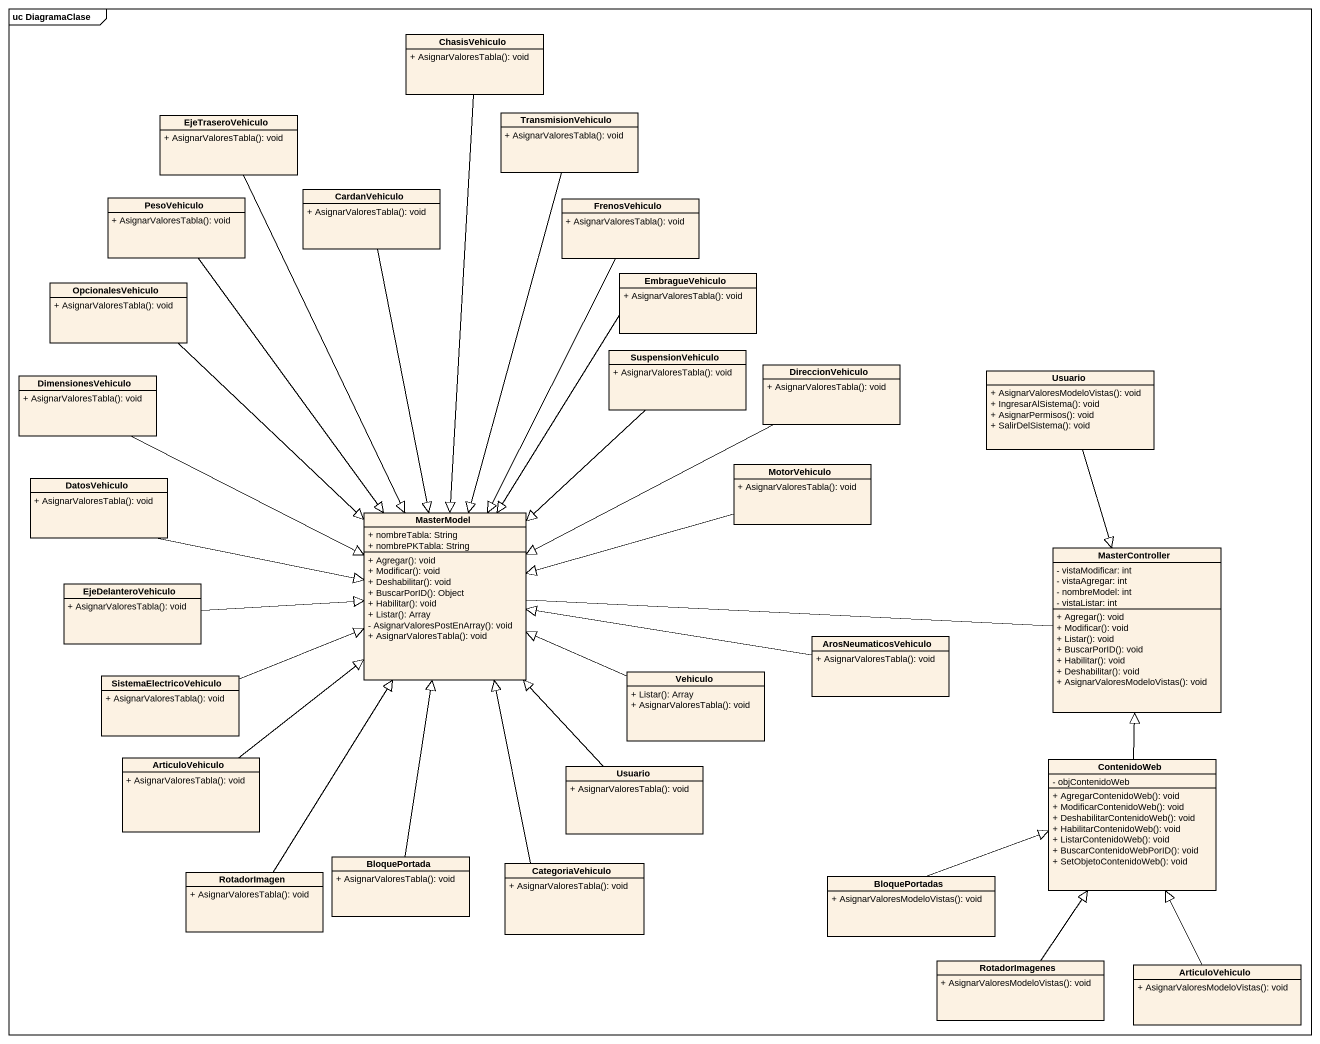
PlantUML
@startuml
mainframe uc DiagramaClase
hide circle
hide empty members
skinparam classAttributeIconSize 0
class ChasisVehiculo {
  + AsignarValoresTabla(): void
}
class EjeTraseroVehiculo {
  + AsignarValoresTabla(): void
}
class TransmisionVehiculo {
  + AsignarValoresTabla(): void
}
class PesoVehiculo {
  + AsignarValoresTabla(): void
}
class CardanVehiculo {
  + AsignarValoresTabla(): void
}
class FrenosVehiculo {
  + AsignarValoresTabla(): void
}
class EmbragueVehiculo {
  + AsignarValoresTabla(): void
}
class OpcionalesVehiculo {
  + AsignarValoresTabla(): void
}
class SuspensionVehiculo {
  + AsignarValoresTabla(): void
}
class DimensionesVehiculo {
  + AsignarValoresTabla(): void
}
class DireccionVehiculo {
  + AsignarValoresTabla(): void
}
class Usuario {
  + AsignarValoresModeloVistas(): void
  + IngresarAlSistema(): void
  + AsignarPermisos(): void
  + SalirDelSistema(): void
}
class MotorVehiculo {
  + AsignarValoresTabla(): void
}
class DatosVehiculo {
  + AsignarValoresTabla(): void
}
class MasterModel {
  + nombreTabla: String
  + nombrePKTabla: String
  + Agregar(): void
  + Modificar(): void
  + Deshabilitar(): void
  + BuscarPorID(): Object
  + Habilitar(): void
  + Listar(): Array
  - AsignarValoresPostEnArray(): void
  + AsignarValoresTabla(): void
}
class MasterController {
  - vistaModificar: int
  - vistaAgregar: int
  - nombreModel: int
  - vistaListar: int
  + Agregar(): void
  + Modificar(): void
  + Listar(): void
  + BuscarPorID(): void
  + Habilitar(): void
  + Deshabilitar(): void
  + AsignarValoresModeloVistas(): void
}
class EjeDelanteroVehiculo {
  + AsignarValoresTabla(): void
}
class ArosNeumaticosVehiculo {
  + AsignarValoresTabla(): void
}
class SistemaElectricoVehiculo {
  + AsignarValoresTabla(): void
}
class Vehiculo {
  + Listar(): Array
  + AsignarValoresTabla(): void
}
class ArticuloVehiculo {
  + AsignarValoresTabla(): void
}
class "Usuario" as Usuario_2 {
  + AsignarValoresTabla(): void
}
class ContenidoWeb {
  - objContenidoWeb
  + AgregarContenidoWeb(): void
  + ModificarContenidoWeb(): void
  + DeshabilitarContenidoWeb(): void
  + HabilitarContenidoWeb(): void
  + ListarContenidoWeb(): void
  + BuscarContenidoWebPorID(): void
  + SetObjetoContenidoWeb(): void
}
class BloquePortada {
  + AsignarValoresTabla(): void
}
class RotadorImagen {
  + AsignarValoresTabla(): void
}
class CategoriaVehiculo {
  + AsignarValoresTabla(): void
}
class BloquePortadas {
  + AsignarValoresModeloVistas(): void
}
class RotadorImagenes {
  + AsignarValoresModeloVistas(): void
}
class "ArticuloVehiculo" as ArticuloVehiculo_2 {
  + AsignarValoresModeloVistas(): void
}
ChasisVehiculo --|> MasterModel
EjeTraseroVehiculo --|> MasterModel
TransmisionVehiculo --|> MasterModel
PesoVehiculo --|> MasterModel
CardanVehiculo --|> MasterModel
FrenosVehiculo --|> MasterModel
EmbragueVehiculo --|> MasterModel
OpcionalesVehiculo --|> MasterModel
SuspensionVehiculo --|> MasterModel
DimensionesVehiculo -right-|> MasterModel
DireccionVehiculo -left-|> MasterModel
Usuario --|> MasterController
MotorVehiculo -left-|> MasterModel
DatosVehiculo -right-|> MasterModel
MasterController -left- MasterModel
EjeDelanteroVehiculo -right-|> MasterModel
ArosNeumaticosVehiculo -left-|> MasterModel
SistemaElectricoVehiculo -right-|> MasterModel
Vehiculo -left-|> MasterModel
ArticuloVehiculo -up-|> MasterModel
Usuario_2 -up-|> MasterModel
ContenidoWeb -up-|> MasterController
BloquePortada -up-|> MasterModel
RotadorImagen -up-|> MasterModel
CategoriaVehiculo -up-|> MasterModel
BloquePortadas -right-|> ContenidoWeb
RotadorImagenes -up-|> ContenidoWeb
ArticuloVehiculo_2 -up-|> ContenidoWeb
@enduml
